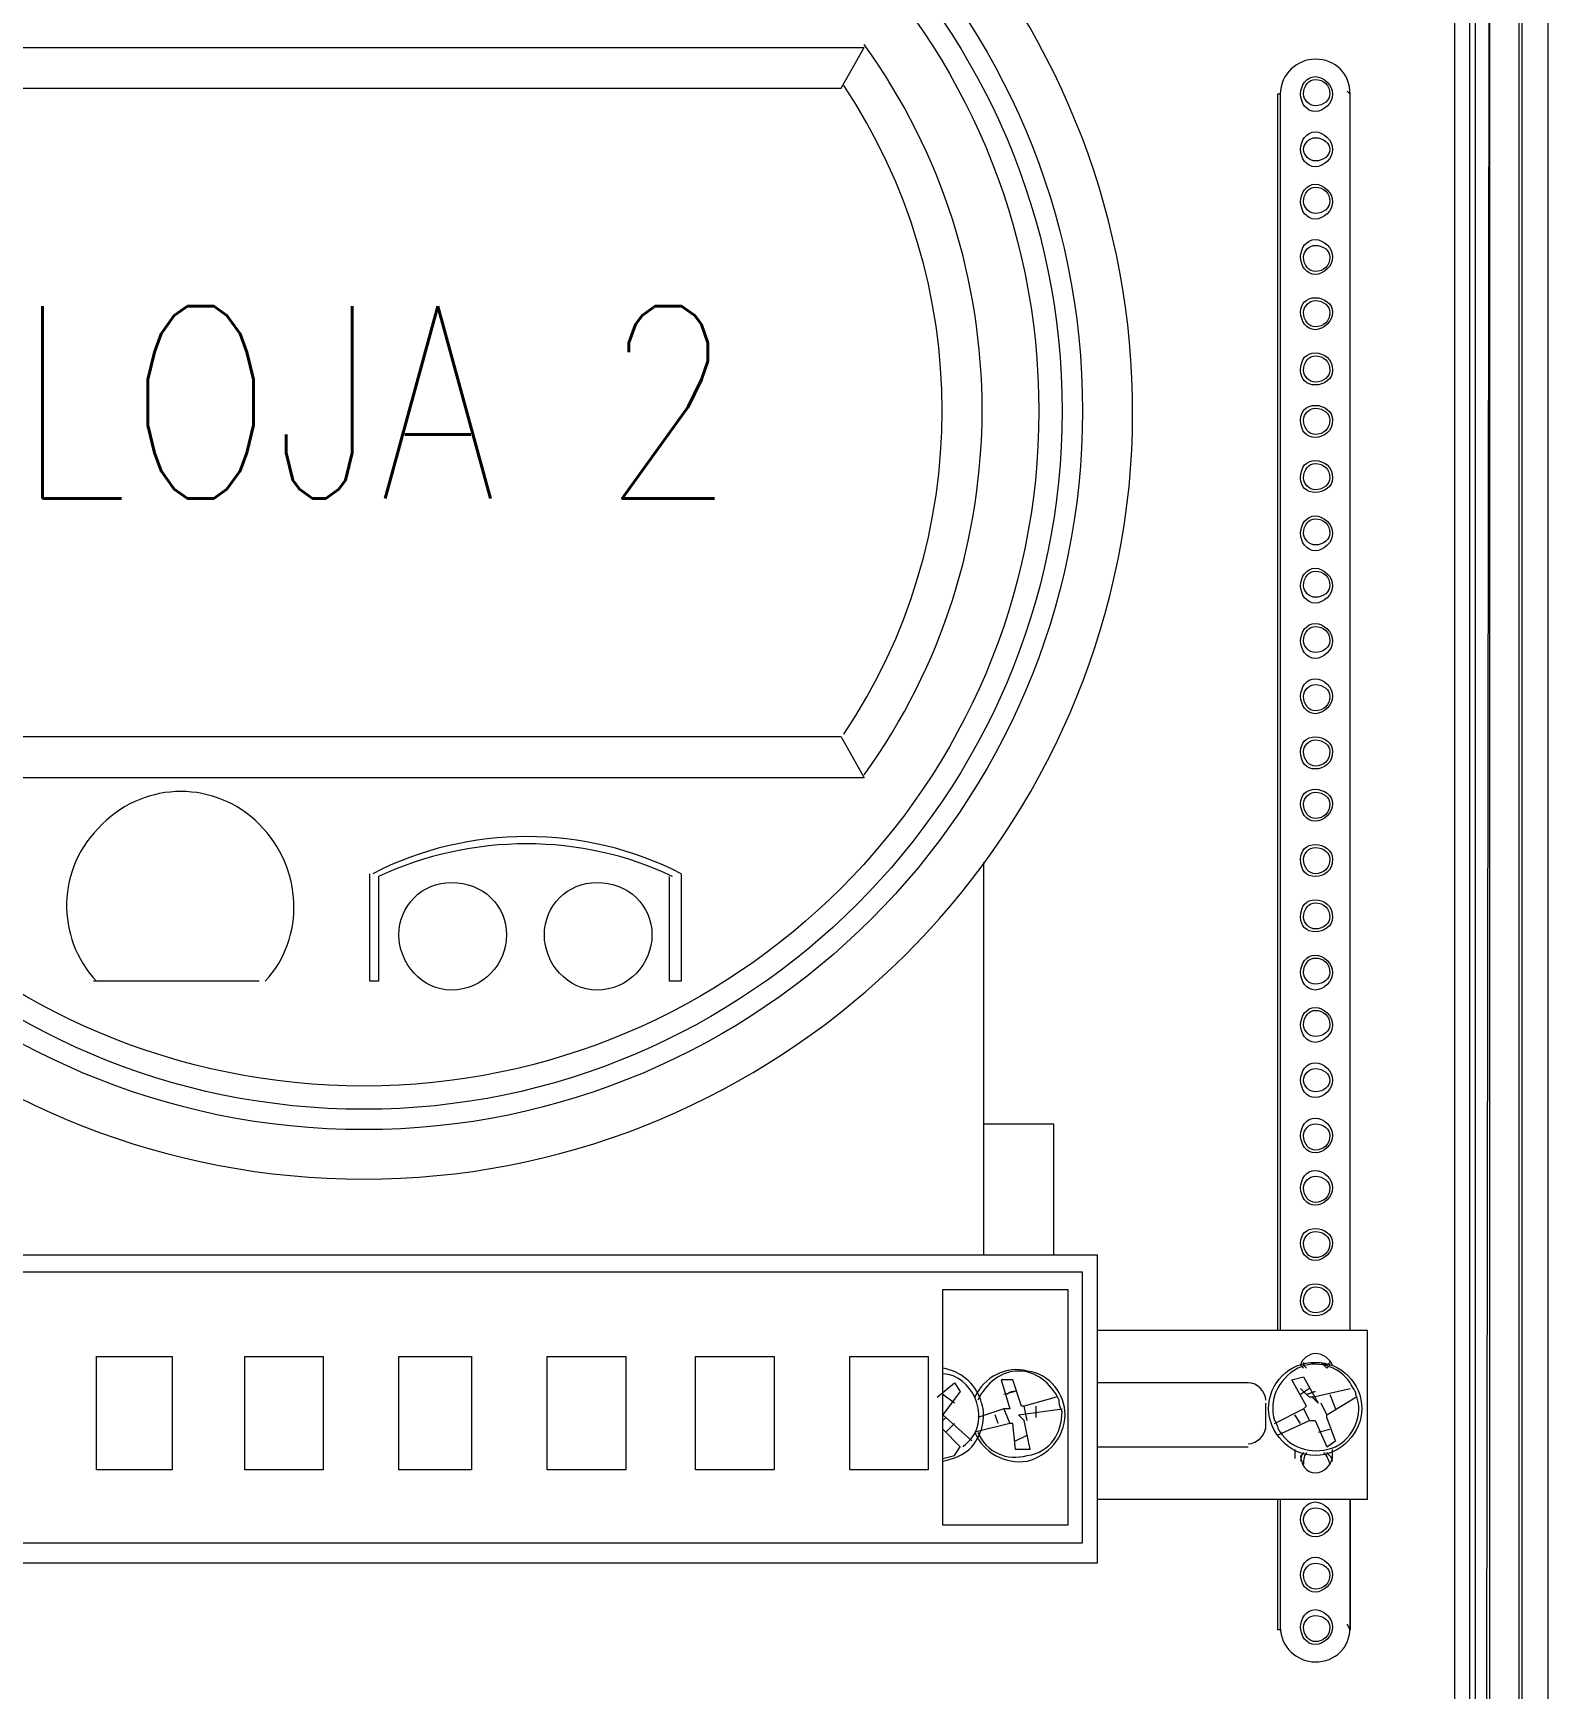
# Model space of a CAD drawing. Header units: metres. Extents: x 2999 to 3164, y 1641 to 1678.
# Drawn here: x 3010.983 to 3011.791, y 1651.341 to 1652.225 of the extents above; entities that cross this region are included whole.
import ezdxf

# ---------------------------------------------------------------- set-up
doc = ezdxf.new("R2010")
doc.units = ezdxf.units.M
doc.linetypes.add('CONTORNO_QUADRO_T', pattern=[0.35, 0.2, -0.15])
doc.styles.add('ROMANS', font='ROMANS.shx', dxfattribs={"width": 0.8, "height": 0.1})

msp = doc.modelspace()

# ---------------------------------------------------------------- linework, layer by layer
at = {"color": 7, "linetype": 'Continuous', "lineweight": 20, "true_color": 0x000007}
for points in [[(3011.79112, 1652.67497), (3011.79112, 1650.14374), (3011.79112, 1650.14374)], [(3011.79112, 1652.67497), (3011.79112, 1650.14374), (3011.79112, 1650.14374)], [(3011.75232, 1652.45925), (3011.74922, 1652.46235), (3011.75232, 1652.59737), (3011.74922, 1652.59271), (3011.74922, 1650.87005)], [(3011.74146, 1650.87005), (3011.74146, 1652.59271), (3011.74146, 1652.59271)], [(3011.7756, 1652.5834), (3011.7756, 1650.15771), (3011.7756, 1650.15771)], [(3011.77715, 1652.57564), (3011.77715, 1650.15616), (3011.77715, 1650.15616)], [(3011.76008, 1650.21979), (3011.76008, 1652.46546), (3011.75232, 1652.45925), (3011.75232, 1650.21979)], [(3011.76008, 1650.21979), (3011.75698, 1650.22134), (3011.76008, 1652.46546), (3011.75698, 1652.46856)], [(3010.88944, 1652.21714), (3011.42641, 1652.21714), (3011.42641, 1652.21714)], [(3010.9003, 1652.19542), (3011.414, 1652.19542), (3011.42641, 1652.21714)], [(3011.64834, 1652.19231), (3011.64679, 1652.19231), (3011.64679, 1652.19231)], [(3011.64679, 1652.19231), (3011.64679, 1651.53273), (3011.64679, 1651.53273)], [(3011.64834, 1652.19231), (3011.64834, 1651.53273), (3011.64834, 1651.53273)], [(3011.68559, 1652.19231), (3011.68404, 1652.19386), (3011.68404, 1652.19386)], [(3011.68559, 1651.53273), (3011.68559, 1652.19231), (3011.68559, 1652.19231)], [(3011.68559, 1651.53273), (3011.68559, 1652.19231), (3011.68559, 1652.19231)], [(3011.414, 1651.84933), (3010.9003, 1651.84933), (3010.9003, 1651.84933)], [(3011.414, 1651.84933), (3011.42641, 1651.8276), (3011.42641, 1651.8276)], [(3011.42641, 1651.8276), (3010.88944, 1651.8276), (3010.88944, 1651.8276)], [(3011.49004, 1651.7826), (3011.49004, 1651.57309), (3011.49004, 1651.57309)], [(3011.16724, 1651.77484), (3011.16724, 1651.71897), (3011.16258, 1651.71897), (3011.16258, 1651.77639)], [(3011.32864, 1651.77639), (3011.32864, 1651.71897), (3011.32243, 1651.71897)], [(3011.32243, 1651.71897), (3011.32243, 1651.77484), (3011.32243, 1651.77484)], [(3011.10361, 1651.71897), (3011.01515, 1651.71897), (3011.01515, 1651.71897)], [(3011.49004, 1651.64292), (3011.52729, 1651.64292), (3011.52729, 1651.57309)], [(3010.76218, 1651.57309), (3011.55057, 1651.57309), (3011.55057, 1651.57309)], [(3011.55057, 1651.57309), (3011.55057, 1651.40858), (3011.55057, 1651.40858)], [(3011.54281, 1651.56377), (3010.77304, 1651.56377), (3010.77304, 1651.56377)], [(3011.54281, 1651.41944), (3011.54281, 1651.56377), (3011.54281, 1651.56377)], [(3011.46832, 1651.42875), (3011.46832, 1651.55446), (3011.46832, 1651.55446)], [(3011.46832, 1651.55446), (3011.53505, 1651.55446), (3011.53505, 1651.55446)], [(3011.53505, 1651.55446), (3011.53505, 1651.42875), (3011.53505, 1651.42875)], [(3011.6949, 1651.53273), (3011.55057, 1651.53273), (3011.55057, 1651.53273)], [(3011.6949, 1651.44272), (3011.6949, 1651.53273), (3011.6949, 1651.53273)], [(3011.0167, 1651.45824), (3011.0167, 1651.51877), (3011.0167, 1651.51877)], [(3011.0167, 1651.51877), (3011.05705, 1651.51877), (3011.05705, 1651.51877)], [(3011.05705, 1651.51877), (3011.05705, 1651.45824), (3011.05705, 1651.45824)], [(3011.13775, 1651.51877), (3011.13775, 1651.45824), (3011.09585, 1651.45824)], [(3011.09585, 1651.51877), (3011.13775, 1651.51877), (3011.13775, 1651.51877)], [(3011.09585, 1651.45824), (3011.09585, 1651.51877), (3011.09585, 1651.51877)], [(3011.1781, 1651.45824), (3011.1781, 1651.51877), (3011.1781, 1651.51877)], [(3011.1781, 1651.51877), (3011.2169, 1651.51877), (3011.2169, 1651.51877)], [(3011.2169, 1651.51877), (3011.2169, 1651.45824), (3011.2169, 1651.45824)], [(3011.25725, 1651.45824), (3011.25725, 1651.51877), (3011.25725, 1651.51877)], [(3011.25725, 1651.51877), (3011.29915, 1651.51877), (3011.29915, 1651.51877)], [(3011.29915, 1651.51877), (3011.29915, 1651.45824), (3011.29915, 1651.45824)], [(3011.3783, 1651.45824), (3011.3364, 1651.45824), (3011.3364, 1651.51877), (3011.3783, 1651.51877)], [(3011.3783, 1651.51877), (3011.3783, 1651.45824), (3011.3783, 1651.45824)], [(3011.41865, 1651.45824), (3011.41865, 1651.51877), (3011.46056, 1651.51877)], [(3011.46056, 1651.51877), (3011.46056, 1651.45824), (3011.46056, 1651.45824)], [(3011.64524, 1651.48307), (3011.66076, 1651.49083), (3011.66231, 1651.49238), (3011.65455, 1651.50635), (3011.66076, 1651.5079), (3011.66852, 1651.49394), (3011.66541, 1651.49704), (3011.68559, 1651.5017)], [(3011.65921, 1651.51411), (3011.66076, 1651.51256), (3011.66076, 1651.51256)], [(3011.66076, 1651.51566), (3011.66076, 1651.51411), (3011.66231, 1651.51256)], [(3011.67473, 1651.51411), (3011.67317, 1651.51256), (3011.67007, 1651.51566), (3011.67317, 1651.51411), (3011.67473, 1651.51566)], [(3011.46521, 1651.49704), (3011.47452, 1651.5048), (3011.47763, 1651.50014), (3011.46832, 1651.48773), (3011.46987, 1651.48618), (3011.48384, 1651.47376)], [(3011.52884, 1651.49704), (3011.51177, 1651.49238), (3011.51022, 1651.49238), (3011.50556, 1651.50635), (3011.49936, 1651.50635), (3011.50401, 1651.49083), (3011.50091, 1651.49083), (3011.48694, 1651.48618)], [(3011.50712, 1651.50014), (3011.50091, 1651.49859), (3011.50091, 1651.49859)], [(3011.63127, 1651.5048), (3011.55057, 1651.5048), (3011.55057, 1651.5048)], [(3011.66386, 1651.5017), (3011.65921, 1651.49859), (3011.65921, 1651.49859)], [(3011.66231, 1651.49859), (3011.65921, 1651.5017), (3011.65921, 1651.5017)], [(3011.66697, 1651.50014), (3011.66231, 1651.49859), (3011.66231, 1651.49859)], [(3011.66697, 1651.49704), (3011.66386, 1651.49704), (3011.66231, 1651.49859), (3011.66697, 1651.50014)], [(3011.47452, 1651.49394), (3011.46832, 1651.49859), (3011.46832, 1651.49859)], [(3011.50091, 1651.49083), (3011.50401, 1651.48307), (3011.50401, 1651.48307)], [(3011.51488, 1651.46911), (3011.51177, 1651.48462), (3011.50867, 1651.48773), (3011.53195, 1651.49083)], [(3011.51332, 1651.48462), (3011.51177, 1651.49238), (3011.51177, 1651.49238)], [(3011.51798, 1651.49238), (3011.51798, 1651.48618), (3011.51798, 1651.48618)], [(3011.64058, 1651.47997), (3011.64058, 1651.49394), (3011.64058, 1651.49394)], [(3011.66076, 1651.49083), (3011.66386, 1651.48462), (3011.66386, 1651.48462)], [(3011.66386, 1651.48462), (3011.66697, 1651.48462), (3011.67317, 1651.47066), (3011.67783, 1651.47376), (3011.67317, 1651.48618), (3011.67317, 1651.48773), (3011.68869, 1651.49704)], [(3011.67317, 1651.48773), (3011.67007, 1651.49394), (3011.67007, 1651.49394)], [(3011.67473, 1651.49859), (3011.67783, 1651.49083), (3011.67783, 1651.49083)], [(3011.46832, 1651.48462), (3011.46987, 1651.48618), (3011.46987, 1651.48618)], [(3011.47452, 1651.48307), (3011.46987, 1651.47842), (3011.46987, 1651.47842)], [(3011.51488, 1651.46911), (3011.50712, 1651.46911), (3011.50556, 1651.48307), (3011.50401, 1651.48307), (3011.48539, 1651.47842)], [(3011.4978, 1651.48307), (3011.49625, 1651.48773), (3011.49625, 1651.48773)], [(3011.64679, 1651.47686), (3011.66386, 1651.48462), (3011.66386, 1651.48462)], [(3011.65921, 1651.48307), (3011.6561, 1651.48773), (3011.6561, 1651.48773)], [(3011.46832, 1651.47997), (3011.47763, 1651.47066), (3011.47763, 1651.47066)], [(3011.50712, 1651.47376), (3011.51332, 1651.47686), (3011.51332, 1651.47686)], [(3011.66852, 1651.47842), (3011.67473, 1651.47997), (3011.67473, 1651.47997)], [(3011.46832, 1651.46445), (3011.47452, 1651.466), (3011.47763, 1651.47066)], [(3011.55057, 1651.47066), (3011.63127, 1651.47066), (3011.63127, 1651.47066)], [(3011.6561, 1651.46911), (3011.6561, 1651.46445), (3011.6561, 1651.46445)], [(3011.67628, 1651.46445), (3011.67628, 1651.46911), (3011.67628, 1651.46911)], [(3011.05705, 1651.45824), (3011.0167, 1651.45824), (3011.0167, 1651.45824)], [(3011.2169, 1651.45824), (3011.1781, 1651.45824), (3011.1781, 1651.45824)], [(3011.29915, 1651.45824), (3011.25725, 1651.45824), (3011.25725, 1651.45824)], [(3011.46056, 1651.45824), (3011.41865, 1651.45824), (3011.41865, 1651.45824)], [(3011.55057, 1651.44272), (3011.6949, 1651.44272), (3011.6949, 1651.44272)], [(3011.64834, 1651.44272), (3011.64834, 1651.37288), (3011.64679, 1651.37288)], [(3011.64679, 1651.44272), (3011.64679, 1651.37288), (3011.64679, 1651.37288)], [(3011.68559, 1651.44272), (3011.68559, 1651.37288), (3011.68404, 1651.37599)], [(3011.68559, 1651.37288), (3011.68559, 1651.44272), (3011.68559, 1651.44272)], [(3011.53505, 1651.42875), (3011.46832, 1651.42875), (3011.46832, 1651.42875)], [(3010.77304, 1651.41944), (3011.54281, 1651.41944), (3011.54281, 1651.41944)], [(3011.55057, 1651.40858), (3010.76218, 1651.40858), (3010.76218, 1651.40858)]]:
    msp.add_lwpolyline(points, dxfattribs=at)
for points, knots in [([(3011.07567, 1652.4251), (3010.86927, 1652.3832), (3010.72959, 1652.19076), (3010.75132, 1651.9828), (3010.75132, 1651.9828), (3010.77149, 1651.77329), (3010.94841, 1651.61344), (3011.15948, 1651.61344), (3011.15948, 1651.61344), (3011.36899, 1651.61344), (3011.54591, 1651.77329), (3011.56764, 1651.9828), (3011.56764, 1651.9828), (3011.58782, 1652.19076), (3011.44814, 1652.3832), (3011.24173, 1652.4251)], [0, 0, 0, 0, 0.0625, 0.0625, 0.0625, 0.062501, 0.125, 0.125, 0.125, 0.125001, 0.1875, 0.1875, 0.1875, 0.187501, 1, 1, 1, 1]), ([(3011.54281, 1652.02315), (3011.54281, 1652.23577), (3011.37054, 1652.40803), (3011.15948, 1652.40803), (3011.15948, 1652.40803), (3010.94686, 1652.40803), (3010.7746, 1652.23577), (3010.7746, 1652.02315), (3010.7746, 1652.02315), (3010.7746, 1651.81209), (3010.94686, 1651.63982), (3011.15948, 1651.63982), (3011.15948, 1651.63982), (3011.37054, 1651.63982), (3011.54281, 1651.81209), (3011.54281, 1652.02315)], [0, 0, 0, 0, 0.0625, 0.0625, 0.0625, 0.062501, 0.125, 0.125, 0.125, 0.125001, 0.1875, 0.1875, 0.1875, 0.187501, 1, 1, 1, 1]), ([(3011.53195, 1652.02315), (3011.53195, 1652.22956), (3011.36434, 1652.39562), (3011.15948, 1652.39562), (3011.15948, 1652.39562), (3010.95307, 1652.39562), (3010.78701, 1652.22956), (3010.78701, 1652.02315), (3010.78701, 1652.02315), (3010.78701, 1651.81829), (3010.95307, 1651.65068), (3011.15948, 1651.65068), (3011.15948, 1651.65068), (3011.36434, 1651.65068), (3011.53195, 1651.81829), (3011.53195, 1652.02315)], [0, 0, 0, 0, 0.0625, 0.0625, 0.0625, 0.062501, 0.125, 0.125, 0.125, 0.125001, 0.1875, 0.1875, 0.1875, 0.187501, 1, 1, 1, 1]), ([(3011.51953, 1652.02315), (3011.51953, 1652.22335), (3011.35813, 1652.38475), (3011.15948, 1652.38475), (3011.15948, 1652.38475), (3010.95928, 1652.38475), (3010.79788, 1652.22335), (3010.79788, 1652.02315), (3010.79788, 1652.02315), (3010.79788, 1651.8245), (3010.95928, 1651.6631), (3011.15948, 1651.6631), (3011.15948, 1651.6631), (3011.35813, 1651.6631), (3011.51953, 1651.8245), (3011.51953, 1652.02315)], [0, 0, 0, 0, 0.0625, 0.0625, 0.0625, 0.062501, 0.125, 0.125, 0.125, 0.125001, 0.1875, 0.1875, 0.1875, 0.187501, 1, 1, 1, 1]), ([(3011.68559, 1652.19231), (3011.68559, 1652.20318), (3011.67783, 1652.21094), (3011.66697, 1652.21094), (3011.66697, 1652.21094), (3011.65765, 1652.21094), (3011.64834, 1652.20318), (3011.64834, 1652.19231)], [0, 0, 0, 0, 0.125, 0.125, 0.125, 0.125001, 1, 1, 1, 1]), ([(3011.68559, 1652.19231), (3011.68559, 1652.20318), (3011.67783, 1652.21094), (3011.66697, 1652.21094), (3011.66697, 1652.21094), (3011.65765, 1652.21094), (3011.64834, 1652.20318), (3011.64834, 1652.19231)], [0, 0, 0, 0, 0.125, 0.125, 0.125, 0.125001, 1, 1, 1, 1]), ([(3011.67628, 1652.19231), (3011.67628, 1652.19697), (3011.67162, 1652.20162), (3011.66697, 1652.20162), (3011.66697, 1652.20162), (3011.66231, 1652.20162), (3011.65921, 1652.19697), (3011.65921, 1652.19231), (3011.65921, 1652.19231), (3011.65921, 1652.18766), (3011.66231, 1652.183), (3011.66697, 1652.183), (3011.66697, 1652.183), (3011.67162, 1652.183), (3011.67628, 1652.18766), (3011.67628, 1652.19231)], [0, 0, 0, 0, 0.0625, 0.0625, 0.0625, 0.062501, 0.125, 0.125, 0.125, 0.125001, 0.1875, 0.1875, 0.1875, 0.187501, 1, 1, 1, 1]), ([(3011.67473, 1652.19231), (3011.67473, 1652.19697), (3011.67162, 1652.20007), (3011.66697, 1652.20007), (3011.66697, 1652.20007), (3011.66386, 1652.20007), (3011.66076, 1652.19697), (3011.66076, 1652.19231), (3011.66076, 1652.19231), (3011.66076, 1652.18921), (3011.66386, 1652.1861), (3011.66697, 1652.1861), (3011.66697, 1652.1861), (3011.67162, 1652.1861), (3011.67473, 1652.18921), (3011.67473, 1652.19231)], [0, 0, 0, 0, 0.0625, 0.0625, 0.0625, 0.062501, 0.125, 0.125, 0.125, 0.125001, 0.1875, 0.1875, 0.1875, 0.187501, 1, 1, 1, 1]), ([(3011.67628, 1652.16283), (3011.67628, 1652.16748), (3011.67162, 1652.17214), (3011.66697, 1652.17214), (3011.66697, 1652.17214), (3011.66231, 1652.17214), (3011.65921, 1652.16748), (3011.65921, 1652.16283), (3011.65921, 1652.16283), (3011.65921, 1652.15817), (3011.66231, 1652.15351), (3011.66697, 1652.15351), (3011.66697, 1652.15351), (3011.67162, 1652.15351), (3011.67628, 1652.15817), (3011.67628, 1652.16283)], [0, 0, 0, 0, 0.0625, 0.0625, 0.0625, 0.062501, 0.125, 0.125, 0.125, 0.125001, 0.1875, 0.1875, 0.1875, 0.187501, 1, 1, 1, 1]), ([(3011.67473, 1652.16283), (3011.67473, 1652.16593), (3011.67162, 1652.16903), (3011.66697, 1652.16903), (3011.66697, 1652.16903), (3011.66386, 1652.16903), (3011.66076, 1652.16593), (3011.66076, 1652.16283), (3011.66076, 1652.16283), (3011.66076, 1652.15972), (3011.66386, 1652.15662), (3011.66697, 1652.15662), (3011.66697, 1652.15662), (3011.67162, 1652.15662), (3011.67473, 1652.15972), (3011.67473, 1652.16283)], [0, 0, 0, 0, 0.0625, 0.0625, 0.0625, 0.062501, 0.125, 0.125, 0.125, 0.125001, 0.1875, 0.1875, 0.1875, 0.187501, 1, 1, 1, 1]), ([(3011.67628, 1652.13489), (3011.67628, 1652.13955), (3011.67162, 1652.1442), (3011.66697, 1652.1442), (3011.66697, 1652.1442), (3011.66231, 1652.1442), (3011.65921, 1652.13955), (3011.65921, 1652.13489), (3011.65921, 1652.13489), (3011.65921, 1652.13023), (3011.66231, 1652.12558), (3011.66697, 1652.12558), (3011.66697, 1652.12558), (3011.67162, 1652.12558), (3011.67628, 1652.13023), (3011.67628, 1652.13489)], [0, 0, 0, 0, 0.0625, 0.0625, 0.0625, 0.062501, 0.125, 0.125, 0.125, 0.125001, 0.1875, 0.1875, 0.1875, 0.187501, 1, 1, 1, 1]), ([(3011.67473, 1652.13489), (3011.67473, 1652.13955), (3011.67162, 1652.14265), (3011.66697, 1652.14265), (3011.66697, 1652.14265), (3011.66386, 1652.14265), (3011.66076, 1652.13955), (3011.66076, 1652.13489), (3011.66076, 1652.13489), (3011.66076, 1652.13179), (3011.66386, 1652.12868), (3011.66697, 1652.12868), (3011.66697, 1652.12868), (3011.67162, 1652.12868), (3011.67473, 1652.13179), (3011.67473, 1652.13489)], [0, 0, 0, 0, 0.0625, 0.0625, 0.0625, 0.062501, 0.125, 0.125, 0.125, 0.125001, 0.1875, 0.1875, 0.1875, 0.187501, 1, 1, 1, 1]), ([(3011.67628, 1652.1054), (3011.67628, 1652.11006), (3011.67162, 1652.11472), (3011.66697, 1652.11472), (3011.66697, 1652.11472), (3011.66231, 1652.11472), (3011.65921, 1652.11006), (3011.65921, 1652.1054), (3011.65921, 1652.1054), (3011.65921, 1652.10075), (3011.66231, 1652.09609), (3011.66697, 1652.09609), (3011.66697, 1652.09609), (3011.67162, 1652.09609), (3011.67628, 1652.10075), (3011.67628, 1652.1054)], [0, 0, 0, 0, 0.0625, 0.0625, 0.0625, 0.062501, 0.125, 0.125, 0.125, 0.125001, 0.1875, 0.1875, 0.1875, 0.187501, 1, 1, 1, 1]), ([(3011.67473, 1652.1054), (3011.67473, 1652.10851), (3011.67162, 1652.11161), (3011.66697, 1652.11161), (3011.66697, 1652.11161), (3011.66386, 1652.11161), (3011.66076, 1652.10851), (3011.66076, 1652.1054), (3011.66076, 1652.1054), (3011.66076, 1652.10075), (3011.66386, 1652.09764), (3011.66697, 1652.09764), (3011.66697, 1652.09764), (3011.67162, 1652.09764), (3011.67473, 1652.10075), (3011.67473, 1652.1054)], [0, 0, 0, 0, 0.0625, 0.0625, 0.0625, 0.062501, 0.125, 0.125, 0.125, 0.125001, 0.1875, 0.1875, 0.1875, 0.187501, 1, 1, 1, 1]), ([(3011.67628, 1652.07592), (3011.67628, 1652.08057), (3011.67162, 1652.08368), (3011.66697, 1652.08368), (3011.66697, 1652.08368), (3011.66231, 1652.08368), (3011.65921, 1652.08057), (3011.65921, 1652.07592), (3011.65921, 1652.07592), (3011.65921, 1652.07126), (3011.66231, 1652.0666), (3011.66697, 1652.0666), (3011.66697, 1652.0666), (3011.67162, 1652.0666), (3011.67628, 1652.07126), (3011.67628, 1652.07592)], [0, 0, 0, 0, 0.0625, 0.0625, 0.0625, 0.062501, 0.125, 0.125, 0.125, 0.125001, 0.1875, 0.1875, 0.1875, 0.187501, 1, 1, 1, 1]), ([(3011.67473, 1652.07592), (3011.67473, 1652.07902), (3011.67162, 1652.08212), (3011.66697, 1652.08212), (3011.66697, 1652.08212), (3011.66386, 1652.08212), (3011.66076, 1652.07902), (3011.66076, 1652.07592), (3011.66076, 1652.07592), (3011.66076, 1652.07126), (3011.66386, 1652.06816), (3011.66697, 1652.06816), (3011.66697, 1652.06816), (3011.67162, 1652.06816), (3011.67473, 1652.07126), (3011.67473, 1652.07592)], [0, 0, 0, 0, 0.0625, 0.0625, 0.0625, 0.062501, 0.125, 0.125, 0.125, 0.125001, 0.1875, 0.1875, 0.1875, 0.187501, 1, 1, 1, 1]), ([(3011.67628, 1652.04488), (3011.67628, 1652.05109), (3011.67162, 1652.05419), (3011.66697, 1652.05419), (3011.66697, 1652.05419), (3011.66231, 1652.05419), (3011.65921, 1652.05109), (3011.65921, 1652.04488), (3011.65921, 1652.04488), (3011.65921, 1652.04022), (3011.66231, 1652.03712), (3011.66697, 1652.03712), (3011.66697, 1652.03712), (3011.67162, 1652.03712), (3011.67628, 1652.04022), (3011.67628, 1652.04488)], [0, 0, 0, 0, 0.0625, 0.0625, 0.0625, 0.062501, 0.125, 0.125, 0.125, 0.125001, 0.1875, 0.1875, 0.1875, 0.187501, 1, 1, 1, 1]), ([(3011.67473, 1652.04488), (3011.67473, 1652.04953), (3011.67162, 1652.05264), (3011.66697, 1652.05264), (3011.66697, 1652.05264), (3011.66386, 1652.05264), (3011.66076, 1652.04953), (3011.66076, 1652.04488), (3011.66076, 1652.04488), (3011.66076, 1652.04177), (3011.66386, 1652.03867), (3011.66697, 1652.03867), (3011.66697, 1652.03867), (3011.67162, 1652.03867), (3011.67473, 1652.04177), (3011.67473, 1652.04488)], [0, 0, 0, 0, 0.0625, 0.0625, 0.0625, 0.062501, 0.125, 0.125, 0.125, 0.125001, 0.1875, 0.1875, 0.1875, 0.187501, 1, 1, 1, 1]), ([(3011.67628, 1652.01849), (3011.67628, 1652.02315), (3011.67162, 1652.02625), (3011.66697, 1652.02625), (3011.66697, 1652.02625), (3011.66231, 1652.02625), (3011.65921, 1652.02315), (3011.65921, 1652.01849), (3011.65921, 1652.01849), (3011.65921, 1652.01229), (3011.66231, 1652.00918), (3011.66697, 1652.00918), (3011.66697, 1652.00918), (3011.67162, 1652.00918), (3011.67628, 1652.01229), (3011.67628, 1652.01849)], [0, 0, 0, 0, 0.0625, 0.0625, 0.0625, 0.062501, 0.125, 0.125, 0.125, 0.125001, 0.1875, 0.1875, 0.1875, 0.187501, 1, 1, 1, 1]), ([(3011.67473, 1652.01849), (3011.67473, 1652.0216), (3011.67162, 1652.0247), (3011.66697, 1652.0247), (3011.66697, 1652.0247), (3011.66386, 1652.0247), (3011.66076, 1652.0216), (3011.66076, 1652.01849), (3011.66076, 1652.01849), (3011.66076, 1652.01384), (3011.66386, 1652.01073), (3011.66697, 1652.01073), (3011.66697, 1652.01073), (3011.67162, 1652.01073), (3011.67473, 1652.01384), (3011.67473, 1652.01849)], [0, 0, 0, 0, 0.0625, 0.0625, 0.0625, 0.062501, 0.125, 0.125, 0.125, 0.125001, 0.1875, 0.1875, 0.1875, 0.187501, 1, 1, 1, 1]), ([(3011.67628, 1651.98746), (3011.67628, 1651.99366), (3011.67162, 1651.99677), (3011.66697, 1651.99677), (3011.66697, 1651.99677), (3011.66231, 1651.99677), (3011.65921, 1651.99366), (3011.65921, 1651.98746), (3011.65921, 1651.98746), (3011.65921, 1651.9828), (3011.66231, 1651.9797), (3011.66697, 1651.9797), (3011.66697, 1651.9797), (3011.67162, 1651.9797), (3011.67628, 1651.9828), (3011.67628, 1651.98746)], [0, 0, 0, 0, 0.0625, 0.0625, 0.0625, 0.062501, 0.125, 0.125, 0.125, 0.125001, 0.1875, 0.1875, 0.1875, 0.187501, 1, 1, 1, 1]), ([(3011.67473, 1651.98746), (3011.67473, 1651.99211), (3011.67162, 1651.99522), (3011.66697, 1651.99522), (3011.66697, 1651.99522), (3011.66386, 1651.99522), (3011.66076, 1651.99211), (3011.66076, 1651.98746), (3011.66076, 1651.98746), (3011.66076, 1651.98435), (3011.66386, 1651.98125), (3011.66697, 1651.98125), (3011.66697, 1651.98125), (3011.67162, 1651.98125), (3011.67473, 1651.98435), (3011.67473, 1651.98746)], [0, 0, 0, 0, 0.0625, 0.0625, 0.0625, 0.062501, 0.125, 0.125, 0.125, 0.125001, 0.1875, 0.1875, 0.1875, 0.187501, 1, 1, 1, 1]), ([(3011.67628, 1651.95797), (3011.67628, 1651.96262), (3011.67162, 1651.96728), (3011.66697, 1651.96728), (3011.66697, 1651.96728), (3011.66231, 1651.96728), (3011.65921, 1651.96262), (3011.65921, 1651.95797), (3011.65921, 1651.95797), (3011.65921, 1651.95331), (3011.66231, 1651.94866), (3011.66697, 1651.94866), (3011.66697, 1651.94866), (3011.67162, 1651.94866), (3011.67628, 1651.95331), (3011.67628, 1651.95797)], [0, 0, 0, 0, 0.0625, 0.0625, 0.0625, 0.062501, 0.125, 0.125, 0.125, 0.125001, 0.1875, 0.1875, 0.1875, 0.187501, 1, 1, 1, 1]), ([(3011.67473, 1651.95797), (3011.67473, 1651.96262), (3011.67162, 1651.96573), (3011.66697, 1651.96573), (3011.66697, 1651.96573), (3011.66386, 1651.96573), (3011.66076, 1651.96262), (3011.66076, 1651.95797), (3011.66076, 1651.95797), (3011.66076, 1651.95486), (3011.66386, 1651.95176), (3011.66697, 1651.95176), (3011.66697, 1651.95176), (3011.67162, 1651.95176), (3011.67473, 1651.95486), (3011.67473, 1651.95797)], [0, 0, 0, 0, 0.0625, 0.0625, 0.0625, 0.062501, 0.125, 0.125, 0.125, 0.125001, 0.1875, 0.1875, 0.1875, 0.187501, 1, 1, 1, 1]), ([(3011.67628, 1651.93003), (3011.67628, 1651.93469), (3011.67162, 1651.93935), (3011.66697, 1651.93935), (3011.66697, 1651.93935), (3011.66231, 1651.93935), (3011.65921, 1651.93469), (3011.65921, 1651.93003), (3011.65921, 1651.93003), (3011.65921, 1651.92538), (3011.66231, 1651.92072), (3011.66697, 1651.92072), (3011.66697, 1651.92072), (3011.67162, 1651.92072), (3011.67628, 1651.92538), (3011.67628, 1651.93003)], [0, 0, 0, 0, 0.0625, 0.0625, 0.0625, 0.062501, 0.125, 0.125, 0.125, 0.125001, 0.1875, 0.1875, 0.1875, 0.187501, 1, 1, 1, 1]), ([(3011.67473, 1651.93003), (3011.67473, 1651.93469), (3011.67162, 1651.93779), (3011.66697, 1651.93779), (3011.66697, 1651.93779), (3011.66386, 1651.93779), (3011.66076, 1651.93469), (3011.66076, 1651.93003), (3011.66076, 1651.93003), (3011.66076, 1651.92693), (3011.66386, 1651.92383), (3011.66697, 1651.92383), (3011.66697, 1651.92383), (3011.67162, 1651.92383), (3011.67473, 1651.92693), (3011.67473, 1651.93003)], [0, 0, 0, 0, 0.0625, 0.0625, 0.0625, 0.062501, 0.125, 0.125, 0.125, 0.125001, 0.1875, 0.1875, 0.1875, 0.187501, 1, 1, 1, 1]), ([(3011.67628, 1651.90055), (3011.67628, 1651.9052), (3011.67162, 1651.90986), (3011.66697, 1651.90986), (3011.66697, 1651.90986), (3011.66231, 1651.90986), (3011.65921, 1651.9052), (3011.65921, 1651.90055), (3011.65921, 1651.90055), (3011.65921, 1651.89589), (3011.66231, 1651.89123), (3011.66697, 1651.89123), (3011.66697, 1651.89123), (3011.67162, 1651.89123), (3011.67628, 1651.89589), (3011.67628, 1651.90055)], [0, 0, 0, 0, 0.0625, 0.0625, 0.0625, 0.062501, 0.125, 0.125, 0.125, 0.125001, 0.1875, 0.1875, 0.1875, 0.187501, 1, 1, 1, 1]), ([(3011.67473, 1651.90055), (3011.67473, 1651.9052), (3011.67162, 1651.90831), (3011.66697, 1651.90831), (3011.66697, 1651.90831), (3011.66386, 1651.90831), (3011.66076, 1651.9052), (3011.66076, 1651.90055), (3011.66076, 1651.90055), (3011.66076, 1651.89744), (3011.66386, 1651.89434), (3011.66697, 1651.89434), (3011.66697, 1651.89434), (3011.67162, 1651.89434), (3011.67473, 1651.89744), (3011.67473, 1651.90055)], [0, 0, 0, 0, 0.0625, 0.0625, 0.0625, 0.062501, 0.125, 0.125, 0.125, 0.125001, 0.1875, 0.1875, 0.1875, 0.187501, 1, 1, 1, 1]), ([(3011.67628, 1651.87106), (3011.67628, 1651.87572), (3011.67162, 1651.88037), (3011.66697, 1651.88037), (3011.66697, 1651.88037), (3011.66231, 1651.88037), (3011.65921, 1651.87572), (3011.65921, 1651.87106), (3011.65921, 1651.87106), (3011.65921, 1651.8664), (3011.66231, 1651.86175), (3011.66697, 1651.86175), (3011.66697, 1651.86175), (3011.67162, 1651.86175), (3011.67628, 1651.8664), (3011.67628, 1651.87106)], [0, 0, 0, 0, 0.0625, 0.0625, 0.0625, 0.062501, 0.125, 0.125, 0.125, 0.125001, 0.1875, 0.1875, 0.1875, 0.187501, 1, 1, 1, 1]), ([(3011.67473, 1651.87106), (3011.67473, 1651.87416), (3011.67162, 1651.87727), (3011.66697, 1651.87727), (3011.66697, 1651.87727), (3011.66386, 1651.87727), (3011.66076, 1651.87416), (3011.66076, 1651.87106), (3011.66076, 1651.87106), (3011.66076, 1651.8664), (3011.66386, 1651.8633), (3011.66697, 1651.8633), (3011.66697, 1651.8633), (3011.67162, 1651.8633), (3011.67473, 1651.8664), (3011.67473, 1651.87106)], [0, 0, 0, 0, 0.0625, 0.0625, 0.0625, 0.062501, 0.125, 0.125, 0.125, 0.125001, 0.1875, 0.1875, 0.1875, 0.187501, 1, 1, 1, 1]), ([(3011.67628, 1651.84157), (3011.67628, 1651.84623), (3011.67162, 1651.84933), (3011.66697, 1651.84933), (3011.66697, 1651.84933), (3011.66231, 1651.84933), (3011.65921, 1651.84623), (3011.65921, 1651.84157), (3011.65921, 1651.84157), (3011.65921, 1651.83536), (3011.66231, 1651.83226), (3011.66697, 1651.83226), (3011.66697, 1651.83226), (3011.67162, 1651.83226), (3011.67628, 1651.83536), (3011.67628, 1651.84157)], [0, 0, 0, 0, 0.0625, 0.0625, 0.0625, 0.062501, 0.125, 0.125, 0.125, 0.125001, 0.1875, 0.1875, 0.1875, 0.187501, 1, 1, 1, 1]), ([(3011.67473, 1651.84157), (3011.67473, 1651.84468), (3011.67162, 1651.84778), (3011.66697, 1651.84778), (3011.66697, 1651.84778), (3011.66386, 1651.84778), (3011.66076, 1651.84468), (3011.66076, 1651.84157), (3011.66076, 1651.84157), (3011.66076, 1651.83692), (3011.66386, 1651.83381), (3011.66697, 1651.83381), (3011.66697, 1651.83381), (3011.67162, 1651.83381), (3011.67473, 1651.83692), (3011.67473, 1651.84157)], [0, 0, 0, 0, 0.0625, 0.0625, 0.0625, 0.062501, 0.125, 0.125, 0.125, 0.125001, 0.1875, 0.1875, 0.1875, 0.187501, 1, 1, 1, 1]), ([(3011.10671, 1651.71897), (3011.12844, 1651.74225), (3011.12689, 1651.77949), (3011.10361, 1651.80277), (3011.10361, 1651.80277), (3011.08033, 1651.82605), (3011.04308, 1651.82605), (3011.0198, 1651.80277), (3011.0198, 1651.80277), (3010.99497, 1651.77949), (3010.99497, 1651.74225), (3011.0167, 1651.71897)], [0, 0, 0, 0, 0.083333, 0.083333, 0.083333, 0.083334, 0.166667, 0.166667, 0.166667, 0.166668, 1, 1, 1, 1]), ([(3011.67628, 1651.81364), (3011.67628, 1651.81829), (3011.67162, 1651.8214), (3011.66697, 1651.8214), (3011.66697, 1651.8214), (3011.66231, 1651.8214), (3011.65921, 1651.81829), (3011.65921, 1651.81364), (3011.65921, 1651.81364), (3011.65921, 1651.80898), (3011.66231, 1651.80433), (3011.66697, 1651.80433), (3011.66697, 1651.80433), (3011.67162, 1651.80433), (3011.67628, 1651.80898), (3011.67628, 1651.81364)], [0, 0, 0, 0, 0.0625, 0.0625, 0.0625, 0.062501, 0.125, 0.125, 0.125, 0.125001, 0.1875, 0.1875, 0.1875, 0.187501, 1, 1, 1, 1]), ([(3011.67473, 1651.81364), (3011.67473, 1651.81674), (3011.67162, 1651.81985), (3011.66697, 1651.81985), (3011.66697, 1651.81985), (3011.66386, 1651.81985), (3011.66076, 1651.81674), (3011.66076, 1651.81364), (3011.66076, 1651.81364), (3011.66076, 1651.80898), (3011.66386, 1651.80588), (3011.66697, 1651.80588), (3011.66697, 1651.80588), (3011.67162, 1651.80588), (3011.67473, 1651.80898), (3011.67473, 1651.81364)], [0, 0, 0, 0, 0.0625, 0.0625, 0.0625, 0.062501, 0.125, 0.125, 0.125, 0.125001, 0.1875, 0.1875, 0.1875, 0.187501, 1, 1, 1, 1]), ([(3011.67628, 1651.78415), (3011.67628, 1651.78881), (3011.67162, 1651.79191), (3011.66697, 1651.79191), (3011.66697, 1651.79191), (3011.66231, 1651.79191), (3011.65921, 1651.78881), (3011.65921, 1651.78415), (3011.65921, 1651.78415), (3011.65921, 1651.77794), (3011.66231, 1651.77484), (3011.66697, 1651.77484), (3011.66697, 1651.77484), (3011.67162, 1651.77484), (3011.67628, 1651.77794), (3011.67628, 1651.78415)], [0, 0, 0, 0, 0.0625, 0.0625, 0.0625, 0.062501, 0.125, 0.125, 0.125, 0.125001, 0.1875, 0.1875, 0.1875, 0.187501, 1, 1, 1, 1]), ([(3011.67473, 1651.78415), (3011.67473, 1651.78725), (3011.67162, 1651.79036), (3011.66697, 1651.79036), (3011.66697, 1651.79036), (3011.66386, 1651.79036), (3011.66076, 1651.78725), (3011.66076, 1651.78415), (3011.66076, 1651.78415), (3011.66076, 1651.77949), (3011.66386, 1651.77639), (3011.66697, 1651.77639), (3011.66697, 1651.77639), (3011.67162, 1651.77639), (3011.67473, 1651.77949), (3011.67473, 1651.78415)], [0, 0, 0, 0, 0.0625, 0.0625, 0.0625, 0.062501, 0.125, 0.125, 0.125, 0.125001, 0.1875, 0.1875, 0.1875, 0.187501, 1, 1, 1, 1]), ([(3011.23553, 1651.7438), (3011.23553, 1651.75932), (3011.22311, 1651.77173), (3011.20604, 1651.77173), (3011.20604, 1651.77173), (3011.19052, 1651.77173), (3011.1781, 1651.75932), (3011.1781, 1651.7438), (3011.1781, 1651.7438), (3011.1781, 1651.72828), (3011.19052, 1651.71431), (3011.20604, 1651.71431), (3011.20604, 1651.71431), (3011.22311, 1651.71431), (3011.23553, 1651.72828), (3011.23553, 1651.7438)], [0, 0, 0, 0, 0.0625, 0.0625, 0.0625, 0.062501, 0.125, 0.125, 0.125, 0.125001, 0.1875, 0.1875, 0.1875, 0.187501, 1, 1, 1, 1]), ([(3011.31312, 1651.7438), (3011.31312, 1651.75932), (3011.30071, 1651.77173), (3011.28364, 1651.77173), (3011.28364, 1651.77173), (3011.26812, 1651.77173), (3011.2557, 1651.75932), (3011.2557, 1651.7438), (3011.2557, 1651.7438), (3011.2557, 1651.72828), (3011.26812, 1651.71431), (3011.28364, 1651.71431), (3011.28364, 1651.71431), (3011.30071, 1651.71431), (3011.31312, 1651.72828), (3011.31312, 1651.7438)], [0, 0, 0, 0, 0.0625, 0.0625, 0.0625, 0.062501, 0.125, 0.125, 0.125, 0.125001, 0.1875, 0.1875, 0.1875, 0.187501, 1, 1, 1, 1]), ([(3011.67628, 1651.75311), (3011.67628, 1651.75932), (3011.67162, 1651.76242), (3011.66697, 1651.76242), (3011.66697, 1651.76242), (3011.66231, 1651.76242), (3011.65921, 1651.75932), (3011.65921, 1651.75311), (3011.65921, 1651.75311), (3011.65921, 1651.74846), (3011.66231, 1651.74535), (3011.66697, 1651.74535), (3011.66697, 1651.74535), (3011.67162, 1651.74535), (3011.67628, 1651.74846), (3011.67628, 1651.75311)], [0, 0, 0, 0, 0.0625, 0.0625, 0.0625, 0.062501, 0.125, 0.125, 0.125, 0.125001, 0.1875, 0.1875, 0.1875, 0.187501, 1, 1, 1, 1]), ([(3011.67473, 1651.75311), (3011.67473, 1651.75777), (3011.67162, 1651.76087), (3011.66697, 1651.76087), (3011.66697, 1651.76087), (3011.66386, 1651.76087), (3011.66076, 1651.75777), (3011.66076, 1651.75311), (3011.66076, 1651.75311), (3011.66076, 1651.75001), (3011.66386, 1651.7469), (3011.66697, 1651.7469), (3011.66697, 1651.7469), (3011.67162, 1651.7469), (3011.67473, 1651.75001), (3011.67473, 1651.75311)], [0, 0, 0, 0, 0.0625, 0.0625, 0.0625, 0.062501, 0.125, 0.125, 0.125, 0.125001, 0.1875, 0.1875, 0.1875, 0.187501, 1, 1, 1, 1]), ([(3011.67628, 1651.72362), (3011.67628, 1651.72828), (3011.67162, 1651.73294), (3011.66697, 1651.73294), (3011.66697, 1651.73294), (3011.66231, 1651.73294), (3011.65921, 1651.72828), (3011.65921, 1651.72362), (3011.65921, 1651.72362), (3011.65921, 1651.71897), (3011.66231, 1651.71431), (3011.66697, 1651.71431), (3011.66697, 1651.71431), (3011.67162, 1651.71431), (3011.67628, 1651.71897), (3011.67628, 1651.72362)], [0, 0, 0, 0, 0.0625, 0.0625, 0.0625, 0.062501, 0.125, 0.125, 0.125, 0.125001, 0.1875, 0.1875, 0.1875, 0.187501, 1, 1, 1, 1]), ([(3011.67473, 1651.72362), (3011.67473, 1651.72828), (3011.67162, 1651.73138), (3011.66697, 1651.73138), (3011.66697, 1651.73138), (3011.66386, 1651.73138), (3011.66076, 1651.72828), (3011.66076, 1651.72362), (3011.66076, 1651.72362), (3011.66076, 1651.72052), (3011.66386, 1651.71742), (3011.66697, 1651.71742), (3011.66697, 1651.71742), (3011.67162, 1651.71742), (3011.67473, 1651.72052), (3011.67473, 1651.72362)], [0, 0, 0, 0, 0.0625, 0.0625, 0.0625, 0.062501, 0.125, 0.125, 0.125, 0.125001, 0.1875, 0.1875, 0.1875, 0.187501, 1, 1, 1, 1]), ([(3011.67628, 1651.69569), (3011.67628, 1651.70035), (3011.67162, 1651.705), (3011.66697, 1651.705), (3011.66697, 1651.705), (3011.66231, 1651.705), (3011.65921, 1651.70035), (3011.65921, 1651.69569), (3011.65921, 1651.69569), (3011.65921, 1651.69103), (3011.66231, 1651.68638), (3011.66697, 1651.68638), (3011.66697, 1651.68638), (3011.67162, 1651.68638), (3011.67628, 1651.69103), (3011.67628, 1651.69569)], [0, 0, 0, 0, 0.0625, 0.0625, 0.0625, 0.062501, 0.125, 0.125, 0.125, 0.125001, 0.1875, 0.1875, 0.1875, 0.187501, 1, 1, 1, 1]), ([(3011.67473, 1651.69569), (3011.67473, 1651.70035), (3011.67162, 1651.70345), (3011.66697, 1651.70345), (3011.66697, 1651.70345), (3011.66386, 1651.70345), (3011.66076, 1651.70035), (3011.66076, 1651.69569), (3011.66076, 1651.69569), (3011.66076, 1651.69259), (3011.66386, 1651.68948), (3011.66697, 1651.68948), (3011.66697, 1651.68948), (3011.67162, 1651.68948), (3011.67473, 1651.69259), (3011.67473, 1651.69569)], [0, 0, 0, 0, 0.0625, 0.0625, 0.0625, 0.062501, 0.125, 0.125, 0.125, 0.125001, 0.1875, 0.1875, 0.1875, 0.187501, 1, 1, 1, 1]), ([(3011.67628, 1651.6662), (3011.67628, 1651.67086), (3011.67162, 1651.67551), (3011.66697, 1651.67551), (3011.66697, 1651.67551), (3011.66231, 1651.67551), (3011.65921, 1651.67086), (3011.65921, 1651.6662), (3011.65921, 1651.6662), (3011.65921, 1651.66155), (3011.66231, 1651.65689), (3011.66697, 1651.65689), (3011.66697, 1651.65689), (3011.67162, 1651.65689), (3011.67628, 1651.66155), (3011.67628, 1651.6662)], [0, 0, 0, 0, 0.0625, 0.0625, 0.0625, 0.062501, 0.125, 0.125, 0.125, 0.125001, 0.1875, 0.1875, 0.1875, 0.187501, 1, 1, 1, 1]), ([(3011.67473, 1651.6662), (3011.67473, 1651.66931), (3011.67162, 1651.67241), (3011.66697, 1651.67241), (3011.66697, 1651.67241), (3011.66386, 1651.67241), (3011.66076, 1651.66931), (3011.66076, 1651.6662), (3011.66076, 1651.6662), (3011.66076, 1651.6631), (3011.66386, 1651.65999), (3011.66697, 1651.65999), (3011.66697, 1651.65999), (3011.67162, 1651.65999), (3011.67473, 1651.6631), (3011.67473, 1651.6662)], [0, 0, 0, 0, 0.0625, 0.0625, 0.0625, 0.062501, 0.125, 0.125, 0.125, 0.125001, 0.1875, 0.1875, 0.1875, 0.187501, 1, 1, 1, 1]), ([(3011.67628, 1651.63672), (3011.67628, 1651.64137), (3011.67162, 1651.64603), (3011.66697, 1651.64603), (3011.66697, 1651.64603), (3011.66231, 1651.64603), (3011.65921, 1651.64137), (3011.65921, 1651.63672), (3011.65921, 1651.63672), (3011.65921, 1651.63206), (3011.66231, 1651.6274), (3011.66697, 1651.6274), (3011.66697, 1651.6274), (3011.67162, 1651.6274), (3011.67628, 1651.63206), (3011.67628, 1651.63672)], [0, 0, 0, 0, 0.0625, 0.0625, 0.0625, 0.062501, 0.125, 0.125, 0.125, 0.125001, 0.1875, 0.1875, 0.1875, 0.187501, 1, 1, 1, 1]), ([(3011.67473, 1651.63672), (3011.67473, 1651.63982), (3011.67162, 1651.64292), (3011.66697, 1651.64292), (3011.66697, 1651.64292), (3011.66386, 1651.64292), (3011.66076, 1651.63982), (3011.66076, 1651.63672), (3011.66076, 1651.63672), (3011.66076, 1651.63206), (3011.66386, 1651.62896), (3011.66697, 1651.62896), (3011.66697, 1651.62896), (3011.67162, 1651.62896), (3011.67473, 1651.63206), (3011.67473, 1651.63672)], [0, 0, 0, 0, 0.0625, 0.0625, 0.0625, 0.062501, 0.125, 0.125, 0.125, 0.125001, 0.1875, 0.1875, 0.1875, 0.187501, 1, 1, 1, 1]), ([(3011.67628, 1651.60878), (3011.67628, 1651.61344), (3011.67162, 1651.61809), (3011.66697, 1651.61809), (3011.66697, 1651.61809), (3011.66231, 1651.61809), (3011.65921, 1651.61344), (3011.65921, 1651.60878), (3011.65921, 1651.60878), (3011.65921, 1651.60412), (3011.66231, 1651.59947), (3011.66697, 1651.59947), (3011.66697, 1651.59947), (3011.67162, 1651.59947), (3011.67628, 1651.60412), (3011.67628, 1651.60878)], [0, 0, 0, 0, 0.0625, 0.0625, 0.0625, 0.062501, 0.125, 0.125, 0.125, 0.125001, 0.1875, 0.1875, 0.1875, 0.187501, 1, 1, 1, 1]), ([(3011.67473, 1651.60878), (3011.67473, 1651.61188), (3011.67162, 1651.61499), (3011.66697, 1651.61499), (3011.66697, 1651.61499), (3011.66386, 1651.61499), (3011.66076, 1651.61188), (3011.66076, 1651.60878), (3011.66076, 1651.60878), (3011.66076, 1651.60412), (3011.66386, 1651.60102), (3011.66697, 1651.60102), (3011.66697, 1651.60102), (3011.67162, 1651.60102), (3011.67473, 1651.60412), (3011.67473, 1651.60878)], [0, 0, 0, 0, 0.0625, 0.0625, 0.0625, 0.062501, 0.125, 0.125, 0.125, 0.125001, 0.1875, 0.1875, 0.1875, 0.187501, 1, 1, 1, 1]), ([(3011.67628, 1651.57929), (3011.67628, 1651.58395), (3011.67162, 1651.58705), (3011.66697, 1651.58705), (3011.66697, 1651.58705), (3011.66231, 1651.58705), (3011.65921, 1651.58395), (3011.65921, 1651.57929), (3011.65921, 1651.57929), (3011.65921, 1651.57464), (3011.66231, 1651.56998), (3011.66697, 1651.56998), (3011.66697, 1651.56998), (3011.67162, 1651.56998), (3011.67628, 1651.57464), (3011.67628, 1651.57929)], [0, 0, 0, 0, 0.0625, 0.0625, 0.0625, 0.062501, 0.125, 0.125, 0.125, 0.125001, 0.1875, 0.1875, 0.1875, 0.187501, 1, 1, 1, 1]), ([(3011.67473, 1651.57929), (3011.67473, 1651.5824), (3011.67162, 1651.5855), (3011.66697, 1651.5855), (3011.66697, 1651.5855), (3011.66386, 1651.5855), (3011.66076, 1651.5824), (3011.66076, 1651.57929), (3011.66076, 1651.57929), (3011.66076, 1651.57464), (3011.66386, 1651.57153), (3011.66697, 1651.57153), (3011.66697, 1651.57153), (3011.67162, 1651.57153), (3011.67473, 1651.57464), (3011.67473, 1651.57929)], [0, 0, 0, 0, 0.0625, 0.0625, 0.0625, 0.062501, 0.125, 0.125, 0.125, 0.125001, 0.1875, 0.1875, 0.1875, 0.187501, 1, 1, 1, 1]), ([(3011.67628, 1651.54825), (3011.67628, 1651.55446), (3011.67162, 1651.55757), (3011.66697, 1651.55757), (3011.66697, 1651.55757), (3011.66231, 1651.55757), (3011.65921, 1651.55446), (3011.65921, 1651.54825), (3011.65921, 1651.54825), (3011.65921, 1651.5436), (3011.66231, 1651.54049), (3011.66697, 1651.54049), (3011.66697, 1651.54049), (3011.67162, 1651.54049), (3011.67628, 1651.5436), (3011.67628, 1651.54825)], [0, 0, 0, 0, 0.0625, 0.0625, 0.0625, 0.062501, 0.125, 0.125, 0.125, 0.125001, 0.1875, 0.1875, 0.1875, 0.187501, 1, 1, 1, 1]), ([(3011.67473, 1651.54825), (3011.67473, 1651.55291), (3011.67162, 1651.55601), (3011.66697, 1651.55601), (3011.66697, 1651.55601), (3011.66386, 1651.55601), (3011.66076, 1651.55291), (3011.66076, 1651.54825), (3011.66076, 1651.54825), (3011.66076, 1651.54515), (3011.66386, 1651.54205), (3011.66697, 1651.54205), (3011.66697, 1651.54205), (3011.67162, 1651.54205), (3011.67473, 1651.54515), (3011.67473, 1651.54825)], [0, 0, 0, 0, 0.0625, 0.0625, 0.0625, 0.062501, 0.125, 0.125, 0.125, 0.125001, 0.1875, 0.1875, 0.1875, 0.187501, 1, 1, 1, 1]), ([(3011.68559, 1651.5048), (3011.67938, 1651.51411), (3011.66697, 1651.51722), (3011.65765, 1651.51256), (3011.65765, 1651.51256), (3011.64679, 1651.50635), (3011.64214, 1651.49549), (3011.64524, 1651.48462)], [0, 0, 0, 0, 0.125, 0.125, 0.125, 0.125001, 1, 1, 1, 1]), ([(3011.67628, 1651.51411), (3011.67473, 1651.51722), (3011.67162, 1651.52032), (3011.66697, 1651.52032), (3011.66697, 1651.52032), (3011.66386, 1651.52032), (3011.65921, 1651.51722), (3011.65921, 1651.51411)], [0, 0, 0, 0, 0.125, 0.125, 0.125, 0.125001, 1, 1, 1, 1]), ([(3011.48384, 1651.47066), (3011.49004, 1651.47842), (3011.4916, 1651.48773), (3011.48849, 1651.49549), (3011.48849, 1651.49549), (3011.48539, 1651.5048), (3011.47763, 1651.51101), (3011.46832, 1651.51256)], [0, 0, 0, 0, 0.125, 0.125, 0.125, 0.125001, 1, 1, 1, 1]), ([(3011.48384, 1651.47531), (3011.48849, 1651.48152), (3011.48849, 1651.48928), (3011.48539, 1651.49704), (3011.48539, 1651.49704), (3011.48228, 1651.50325), (3011.47608, 1651.50946), (3011.46832, 1651.50946)], [0, 0, 0, 0, 0.125, 0.125, 0.125, 0.125001, 1, 1, 1, 1]), ([(3011.48539, 1651.47842), (3011.49004, 1651.46755), (3011.50091, 1651.46135), (3011.51332, 1651.4629), (3011.51332, 1651.4629), (3011.52419, 1651.466), (3011.5335, 1651.47531), (3011.5335, 1651.48773), (3011.5335, 1651.48773), (3011.5335, 1651.49859), (3011.52574, 1651.50946), (3011.51332, 1651.51101), (3011.51332, 1651.51101), (3011.50246, 1651.51411), (3011.49004, 1651.5079), (3011.48539, 1651.49704)], [0, 0, 0, 0, 0.0625, 0.0625, 0.0625, 0.062501, 0.125, 0.125, 0.125, 0.125001, 0.1875, 0.1875, 0.1875, 0.187501, 1, 1, 1, 1]), ([(3011.5304, 1651.49549), (3011.52574, 1651.5048), (3011.51798, 1651.51101), (3011.50867, 1651.51101), (3011.50867, 1651.51101), (3011.49936, 1651.51101), (3011.4916, 1651.5048), (3011.48694, 1651.49549)], [0, 0, 0, 0, 0.125, 0.125, 0.125, 0.125001, 1, 1, 1, 1]), ([(3011.6918, 1651.49083), (3011.6918, 1651.5048), (3011.68093, 1651.51566), (3011.66697, 1651.51566), (3011.66697, 1651.51566), (3011.653, 1651.51566), (3011.64214, 1651.5048), (3011.64214, 1651.49083), (3011.64214, 1651.49083), (3011.64214, 1651.47842), (3011.653, 1651.466), (3011.66697, 1651.466), (3011.66697, 1651.466), (3011.68093, 1651.466), (3011.6918, 1651.47842), (3011.6918, 1651.49083)], [0, 0, 0, 0, 0.0625, 0.0625, 0.0625, 0.062501, 0.125, 0.125, 0.125, 0.125001, 0.1875, 0.1875, 0.1875, 0.187501, 1, 1, 1, 1]), ([(3011.64834, 1651.47842), (3011.65455, 1651.46911), (3011.66697, 1651.466), (3011.67783, 1651.47066), (3011.67783, 1651.47066), (3011.68714, 1651.47531), (3011.69335, 1651.48773), (3011.68869, 1651.49859)], [0, 0, 0, 0, 0.125, 0.125, 0.125, 0.125001, 1, 1, 1, 1]), ([(3011.48694, 1651.47842), (3011.4916, 1651.46755), (3011.50246, 1651.4629), (3011.51332, 1651.466), (3011.51332, 1651.466), (3011.52574, 1651.46755), (3011.53195, 1651.47842), (3011.53195, 1651.48928)], [0, 0, 0, 0, 0.125, 0.125, 0.125, 0.125001, 1, 1, 1, 1]), ([(3011.65921, 1651.466), (3011.65921, 1651.46135), (3011.66231, 1651.45669), (3011.66697, 1651.45669), (3011.66697, 1651.45669), (3011.67162, 1651.45669), (3011.67628, 1651.46135), (3011.67628, 1651.466)], [0, 0, 0, 0, 0.125, 0.125, 0.125, 0.125001, 1, 1, 1, 1]), ([(3011.67628, 1651.43186), (3011.67628, 1651.43651), (3011.67162, 1651.44117), (3011.66697, 1651.44117), (3011.66697, 1651.44117), (3011.66231, 1651.44117), (3011.65921, 1651.43651), (3011.65921, 1651.43186), (3011.65921, 1651.43186), (3011.65921, 1651.4272), (3011.66231, 1651.42255), (3011.66697, 1651.42255), (3011.66697, 1651.42255), (3011.67162, 1651.42255), (3011.67628, 1651.4272), (3011.67628, 1651.43186)], [0, 0, 0, 0, 0.0625, 0.0625, 0.0625, 0.062501, 0.125, 0.125, 0.125, 0.125001, 0.1875, 0.1875, 0.1875, 0.187501, 1, 1, 1, 1]), ([(3011.67473, 1651.43186), (3011.67473, 1651.43496), (3011.67162, 1651.43807), (3011.66697, 1651.43807), (3011.66697, 1651.43807), (3011.66386, 1651.43807), (3011.66076, 1651.43496), (3011.66076, 1651.43186), (3011.66076, 1651.43186), (3011.66076, 1651.42875), (3011.66386, 1651.4241), (3011.66697, 1651.4241), (3011.66697, 1651.4241), (3011.67162, 1651.4241), (3011.67473, 1651.42875), (3011.67473, 1651.43186)], [0, 0, 0, 0, 0.0625, 0.0625, 0.0625, 0.062501, 0.125, 0.125, 0.125, 0.125001, 0.1875, 0.1875, 0.1875, 0.187501, 1, 1, 1, 1]), ([(3011.67628, 1651.40237), (3011.67628, 1651.40703), (3011.67162, 1651.41168), (3011.66697, 1651.41168), (3011.66697, 1651.41168), (3011.66231, 1651.41168), (3011.65921, 1651.40703), (3011.65921, 1651.40237), (3011.65921, 1651.40237), (3011.65921, 1651.39772), (3011.66231, 1651.39306), (3011.66697, 1651.39306), (3011.66697, 1651.39306), (3011.67162, 1651.39306), (3011.67628, 1651.39772), (3011.67628, 1651.40237)], [0, 0, 0, 0, 0.0625, 0.0625, 0.0625, 0.062501, 0.125, 0.125, 0.125, 0.125001, 0.1875, 0.1875, 0.1875, 0.187501, 1, 1, 1, 1]), ([(3011.67473, 1651.40237), (3011.67473, 1651.40548), (3011.67162, 1651.40858), (3011.66697, 1651.40858), (3011.66697, 1651.40858), (3011.66386, 1651.40858), (3011.66076, 1651.40548), (3011.66076, 1651.40237), (3011.66076, 1651.40237), (3011.66076, 1651.39772), (3011.66386, 1651.39461), (3011.66697, 1651.39461), (3011.66697, 1651.39461), (3011.67162, 1651.39461), (3011.67473, 1651.39772), (3011.67473, 1651.40237)], [0, 0, 0, 0, 0.0625, 0.0625, 0.0625, 0.062501, 0.125, 0.125, 0.125, 0.125001, 0.1875, 0.1875, 0.1875, 0.187501, 1, 1, 1, 1]), ([(3011.67628, 1651.37444), (3011.67628, 1651.37909), (3011.67162, 1651.38375), (3011.66697, 1651.38375), (3011.66697, 1651.38375), (3011.66231, 1651.38375), (3011.65921, 1651.37909), (3011.65921, 1651.37444), (3011.65921, 1651.37444), (3011.65921, 1651.36978), (3011.66231, 1651.36512), (3011.66697, 1651.36512), (3011.66697, 1651.36512), (3011.67162, 1651.36512), (3011.67628, 1651.36978), (3011.67628, 1651.37444)], [0, 0, 0, 0, 0.0625, 0.0625, 0.0625, 0.062501, 0.125, 0.125, 0.125, 0.125001, 0.1875, 0.1875, 0.1875, 0.187501, 1, 1, 1, 1]), ([(3011.67473, 1651.37444), (3011.67473, 1651.37754), (3011.67162, 1651.38064), (3011.66697, 1651.38064), (3011.66697, 1651.38064), (3011.66386, 1651.38064), (3011.66076, 1651.37754), (3011.66076, 1651.37444), (3011.66076, 1651.37444), (3011.66076, 1651.36978), (3011.66386, 1651.36668), (3011.66697, 1651.36668), (3011.66697, 1651.36668), (3011.67162, 1651.36668), (3011.67473, 1651.36978), (3011.67473, 1651.37444)], [0, 0, 0, 0, 0.0625, 0.0625, 0.0625, 0.062501, 0.125, 0.125, 0.125, 0.125001, 0.1875, 0.1875, 0.1875, 0.187501, 1, 1, 1, 1]), ([(3011.64834, 1651.37444), (3011.64834, 1651.36357), (3011.65765, 1651.35581), (3011.66697, 1651.35581), (3011.66697, 1651.35581), (3011.67783, 1651.35581), (3011.68559, 1651.36357), (3011.68559, 1651.37444)], [0, 0, 0, 0, 0.125, 0.125, 0.125, 0.125001, 1, 1, 1, 1]), ([(3011.64834, 1651.37444), (3011.64834, 1651.36357), (3011.65765, 1651.35581), (3011.66697, 1651.35581), (3011.66697, 1651.35581), (3011.67783, 1651.35581), (3011.68559, 1651.36357), (3011.68559, 1651.37444)], [0, 0, 0, 0, 0.125, 0.125, 0.125, 0.125001, 1, 1, 1, 1])]:
    msp.add_open_spline(points, degree=3, knots=knots, dxfattribs=at)
for points in [[(3011.42641, 1651.82916), (3011.51022, 1651.94555), (3011.51022, 1652.1023), (3011.42641, 1652.2187)], [(3011.41555, 1651.85088), (3011.48539, 1651.95486), (3011.48539, 1652.09144), (3011.41555, 1652.19697)], [(3011.32864, 1651.77639), (3011.27743, 1651.80277), (3011.21535, 1651.80277), (3011.16414, 1651.77639)], [(3011.32399, 1651.77484), (3011.27588, 1651.79812), (3011.2169, 1651.79812), (3011.16724, 1651.77484)], [(3011.50712, 1651.50014), (3011.50556, 1651.50014), (3011.50401, 1651.50014), (3011.50246, 1651.49859)], [(3011.64058, 1651.49549), (3011.64058, 1651.50014), (3011.63593, 1651.5048), (3011.63127, 1651.5048)], [(3011.68869, 1651.49859), (3011.68869, 1651.50014), (3011.68714, 1651.5017), (3011.68559, 1651.5048)], [(3011.53195, 1651.48928), (3011.5304, 1651.49238), (3011.5304, 1651.49394), (3011.5304, 1651.49549)], [(3011.63127, 1651.47221), (3011.63593, 1651.47221), (3011.64058, 1651.47686), (3011.64058, 1651.48152)], [(3011.64524, 1651.48462), (3011.64679, 1651.48307), (3011.64679, 1651.47997), (3011.64834, 1651.47842)], [(3011.47918, 1651.47066), (3011.48073, 1651.47221), (3011.48228, 1651.47376), (3011.48384, 1651.47531)], [(3011.46832, 1651.4629), (3011.47452, 1651.46445), (3011.47918, 1651.466), (3011.48384, 1651.47066)], [(3011.66076, 1651.46755), (3011.65921, 1651.466), (3011.65921, 1651.46445), (3011.65921, 1651.4629)], [(3011.66231, 1651.46755), (3011.66076, 1651.466), (3011.66076, 1651.4629), (3011.66076, 1651.46135)], [(3011.67473, 1651.46135), (3011.67473, 1651.4629), (3011.67317, 1651.466), (3011.67162, 1651.46755)], [(3011.67628, 1651.4629), (3011.67628, 1651.46445), (3011.67473, 1651.466), (3011.67317, 1651.46755)]]:
    msp.add_open_spline(points, degree=3, dxfattribs=at)

# ---------------------------------------------------------------- texts
at = {"linetype": 'CONTORNO_QUADRO_T', "insert": (3011.16546, 1652.02785), "char_height": 0.102527, "attachment_point": 5, "style": 'ROMANS'}
msp.add_mtext_dynamic_manual_height_columns('LOJA 2', width=0.9077457, gutter_width=0.68351, heights=[0], dxfattribs=at)

doc.saveas('drawing.dxf')
